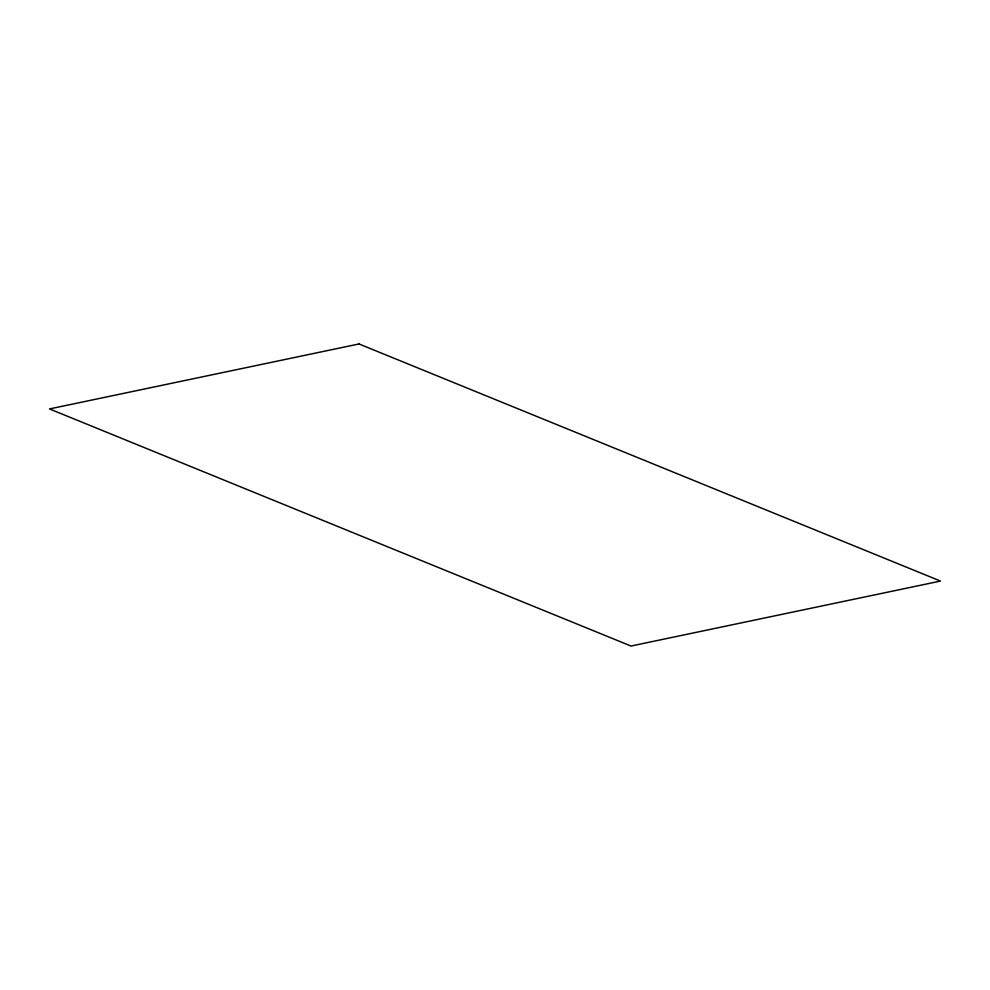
<?xml version="1.0" encoding="UTF-8"?>
<svg xmlns="http://www.w3.org/2000/svg" width="990" height="990" viewBox="0 0 990 990"><rect width="100%" height="100%" fill="white"/><g stroke="black" fill="none" stroke-linecap="round" stroke-linejoin="round"><path stroke-width="1.49" d="M358.999 343.963L49.5 408.932L631.001 646.037L940.5 581.068L358.999 343.963"/></g></svg>
